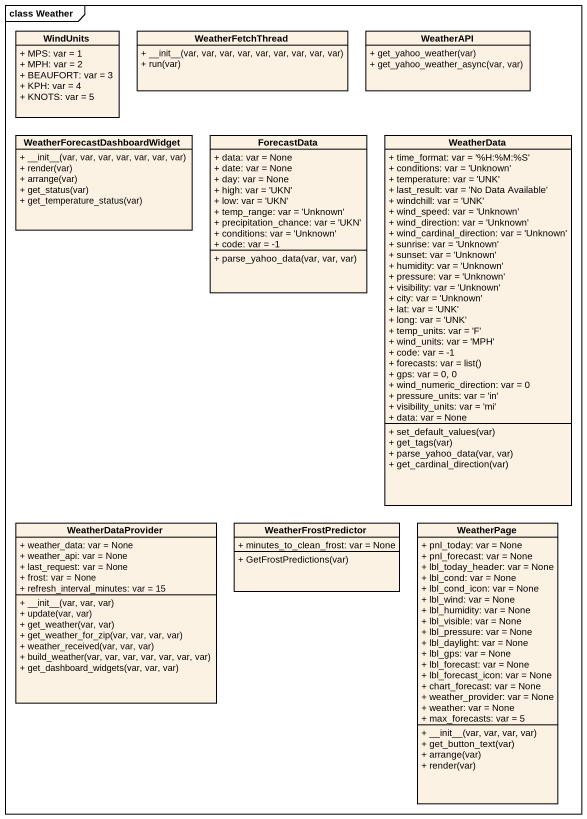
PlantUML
@startuml
mainframe class Weather
hide circle
hide empty members
skinparam classAttributeIconSize 0
class WindUnits {
  + MPS: var = 1
  + MPH: var = 2
  + BEAUFORT: var = 3
  + KPH: var = 4
  + KNOTS: var = 5
}
class WeatherFetchThread {
  + ~__init~__(var, var, var, var, var, var, var, var, var)
  + run(var)
}
class WeatherAPI {
  + get_yahoo_weather(var)
  + get_yahoo_weather_async(var, var)
}
class "WeatherForecastDashboardWidget" as WeatherForecastDashboardWidg {
  + ~__init~__(var, var, var, var, var, var, var)
  + render(var)
  + arrange(var)
  + get_status(var)
  + get_temperature_status(var)
}
class ForecastData {
  + data: var = None
  + date: var = None
  + day: var = None
  + high: var = 'UKN'
  + low: var = 'UKN'
  + temp_range: var = 'Unknown'
  + precipitation_chance: var = 'UKN'
  + conditions: var = 'Unknown'
  + code: var = -1
  + parse_yahoo_data(var, var, var)
}
class WeatherData {
  + time_format: var = '%H:%M:%S'
  + conditions: var = 'Unknown'
  + temperature: var = 'UNK'
  + last_result: var = 'No Data Available'
  + windchill: var = 'UNK'
  + wind_speed: var = 'Unknown'
  + wind_direction: var = 'Unknown'
  + wind_cardinal_direction: var = 'Unknown'
  + sunrise: var = 'Unknown'
  + sunset: var = 'Unknown'
  + humidity: var = 'Unknown'
  + pressure: var = 'Unknown'
  + visibility: var = 'Unknown'
  + city: var = 'Unknown'
  + lat: var = 'UNK'
  + long: var = 'UNK'
  + temp_units: var = 'F'
  + wind_units: var = 'MPH'
  + code: var = -1
  {field} + forecasts: var = list()
  + gps: var = 0, 0
  + wind_numeric_direction: var = 0
  + pressure_units: var = 'in'
  + visibility_units: var = 'mi'
  + data: var = None
  + set_default_values(var)
  + get_tags(var)
  + parse_yahoo_data(var, var)
  + get_cardinal_direction(var)
}
class WeatherDataProvider {
  + weather_data: var = None
  + weather_api: var = None
  + last_request: var = None
  + frost: var = None
  + refresh_interval_minutes: var = 15
  + ~__init~__(var, var, var)
  + update(var, var)
  + get_weather(var, var)
  + get_weather_for_zip(var, var, var, var)
  + weather_received(var, var, var)
  + build_weather(var, var, var, var, var, var, var)
  + get_dashboard_widgets(var, var, var)
}
class WeatherFrostPredictor {
  + minutes_to_clean_frost: var = None
  + GetFrostPredictions(var)
}
class WeatherPage {
  + pnl_today: var = None
  + pnl_forecast: var = None
  + lbl_today_header: var = None
  + lbl_cond: var = None
  + lbl_cond_icon: var = None
  + lbl_wind: var = None
  + lbl_humidity: var = None
  + lbl_visible: var = None
  + lbl_pressure: var = None
  + lbl_daylight: var = None
  + lbl_gps: var = None
  + lbl_forecast: var = None
  + lbl_forecast_icon: var = None
  + chart_forecast: var = None
  + weather_provider: var = None
  + weather: var = None
  + max_forecasts: var = 5
  + ~__init~__(var, var, var, var)
  + get_button_text(var)
  + arrange(var)
  + render(var)
}
@enduml
